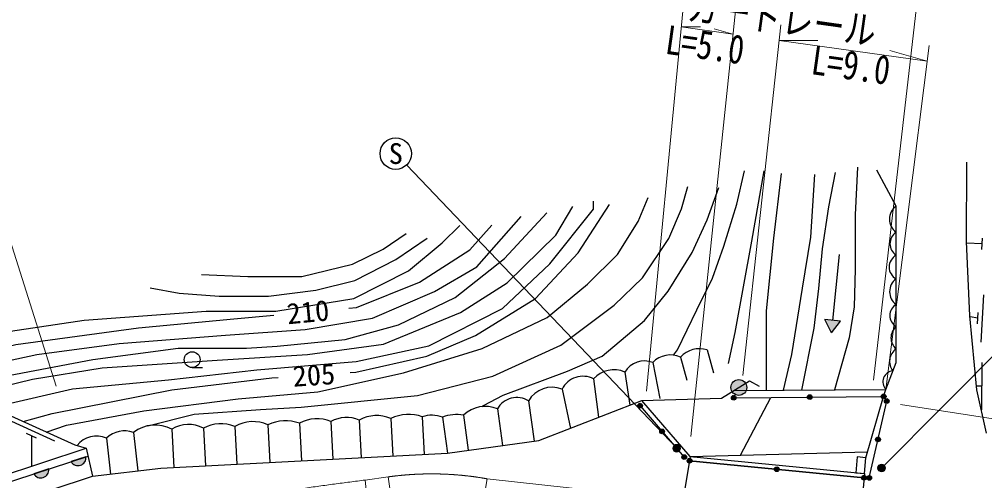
# Model space of a CAD drawing. Units: millimetres, scale not verified. Extents: x 40000 to 680000, y 20000 to 380000.
# Drawn here: x 229217 to 290422, y 286151 to 315410 of the extents above; entities that cross this region are included whole.
import ezdxf
from ezdxf.enums import TextEntityAlignment as Align

# ---------------------------------------------------------------- set-up
doc = ezdxf.new("R2010")
doc.units = ezdxf.units.MM
doc.header["$LTSCALE"] = 1000
doc.linetypes.add('CHAIN', pattern=[18.5, 12, -1.5, 3.5, -1.5])
doc.linetypes.add('DASHED', pattern=[7.5, 6, -1.5])
for name, color, linetype, lineweight in [('M-BGD', 7, 'Continuous', 25), ('M-BMK', 2, 'CHAIN', 13), ('M-STR-HTXT', 7, 'Continuous', 13), ('M-STR-STR1', 1, 'Continuous', 25), ('M-STR-STRC', 7, 'Continuous', 25)]:
    doc.layers.add(name, color=color, linetype=linetype, lineweight=lineweight)
doc.styles.add('ＭＳ ゴシック', font='')
doc.styles.get('ＭＳ ゴシック').set_extended_font_data('MS Gothic')

msp = doc.modelspace()

# ---------------------------------------------------------------- hatches: boundary and pattern name
at = {"layer": 'M-BGD'}
for points in [[(280290, 296368), (280707, 295522), (281285, 296267)], [(274333, 292063, -1), (275333, 292063, -1)], [(274360, 291414, -1), (274660, 291414, -1)], [(279181, 291453, -1), (279481, 291453, -1)], [(283866, 291491, -1), (284166, 291491, -1)], [(284062, 291203, -1), (284362, 291203, -1)], [(268420, 290907, -1), (268720, 290907, -1)], [(269823, 289278, -1), (270123, 289278, -1)], [(283508, 288765, -1), (283808, 288765, -1)], [(233442, 287673, -0.82183), (232501, 287362)], [(271225, 287648, -1), (271525, 287648, -1)], [(271562, 287413, -1), (271862, 287413, -1)], [(231083, 286894, -0.82183), (230142, 286584)], [(277092, 286877, -1), (277392, 286877, -1)], [(282621, 286341, -1), (282921, 286341, -1)], [(282955, 286327, -1), (283255, 286327, -1)]]:
    msp.add_hatch(color=256, dxfattribs=at).paths.add_polyline_path(points)
at = {"layer": 'M-STR-HTXT'}
for points in [[(270903, 288456, -1), (270886, 287956, -1)], [(284136, 286952, -1), (283636, 286955, -1)]]:
    msp.add_hatch(color=256, dxfattribs=at).paths.add_polyline_path(points)

# ---------------------------------------------------------------- linework, layer by layer
at = {"layer": 'M-BGD'}
for p, q in [((290259, 301171), (289274, 301214)), ((290239, 300822), (290279, 301521)), ((280787, 296318), (281211, 300496)), ((290201, 294943), (290373, 297938)), ((281285, 296267), (280290, 296368)), ((280707, 295522), (280290, 296368)), ((280707, 295522), (281285, 296267)), ((289988, 296457), (289495, 296544)), ((289968, 296108), (290008, 296807)), ((272824, 294444), (273223, 292984)), ((271139, 293984), (271537, 292524)), ((240175, 293328), (240841, 293328)), ((269376, 293646), (269835, 291365)), ((290245, 290638), (290255, 293638)), ((265631, 292607), (265938, 290169)), ((267611, 293041), (267930, 290949)), ((263625, 291953), (264153, 289470)), ((290250, 292138), (289905, 292139)), ((274506, 291864), (284148, 291942)), ((274510, 291414), (284016, 291491)), ((261501, 291205), (261850, 288647)), ((268570, 290907), (271375, 287648)), ((271758, 287681), (268688, 291246)), ((283105, 286327), (284212, 291203)), ((254766, 290209), (254893, 287821)), ((256047, 290181), (256372, 287899)), ((257381, 290311), (257685, 288079)), ((259531, 290698), (259848, 288374)), ((231479, 288655), (228748, 289896)), ((242883, 289581), (243009, 287193)), ((244980, 289692), (245106, 287304)), ((246977, 289797), (247104, 287410)), ((248975, 289903), (249101, 287515)), ((250772, 289998), (250898, 287610)), ((252769, 290103), (252895, 287716)), ((230308, 288858), (229671, 289147)), ((229989, 289002), (230000, 287063)), ((236455, 289214), (236737, 286771)), ((238893, 289414), (239022, 286982)), ((240886, 289475), (241012, 287088)), ((234745, 288838), (235006, 286572)), ((222414, 284560), (233465, 288207)), ((222571, 284085), (233573, 287716)), ((233442, 287673), (232501, 287362)), ((233465, 288207), (233854, 286440)), ((271758, 287681), (282988, 287987)), ((282771, 286341), (271712, 287413)), ((231083, 286894), (230142, 286584))]:
    msp.add_line(p, q, dxfattribs=at)
at = {"layer": 'M-BGD', "linetype": 'DASHED'}
for p, q in [((274942, 287768), (276856, 291433)), ((282877, 287608), (284016, 291491))]:
    msp.add_line(p, q, dxfattribs=at)
at = {"layer": 'M-BGD'}
for points in [[(282358, 306042), (282212, 303000), (282212, 299561), (282137, 297167), (281830, 295209), (280897, 291915)], [(290540, 289166), (289926, 291908), (289489, 296610), (289269, 301321), (289282, 306358)], [(270697, 294112), (270940, 294449), (272179, 296978), (273170, 298986), (273884, 301027), (274712, 303684), (275200, 305800)], [(276412, 305800), (275632, 301344), (274591, 295557), (274168, 293574)], [(277518, 305635), (277030, 301539), (276575, 296923), (276575, 291880)], [(279632, 305570), (279372, 301604), (278851, 298353), (278168, 294160), (277640, 291889)], [(280933, 305700), (280510, 303522), (280111, 300861), (279881, 298334), (279599, 295827), (278810, 291899)], [(284016, 291491), (284148, 291942), (284803, 293651), (284803, 303562), (283582, 305847)], [(237364, 289635), (240295, 290374), (244516, 290662), (247083, 290812), (254456, 291554), (259233, 292770), (263544, 294738), (266929, 297282), (268723, 299021), (270390, 301516), (271204, 303381), (271593, 304811)], [(258549, 290847), (258655, 290926), (259895, 291564), (263965, 293092), (266165, 294047), (268857, 296300), (270363, 298170), (271879, 300612), (272820, 302684), (273571, 304737)], [(227568, 290762), (228107, 290933), (232594, 291982), (238672, 292555), (244282, 293190), (250583, 293699), (255178, 294694), (259856, 297079), (262847, 299910), (265616, 303378), (265616, 303887)], [(230923, 289237), (232210, 289677), (237120, 290574), (243103, 291337), (248139, 291787), (253581, 292996), (258556, 294524), (262676, 296490), (265247, 298622), (267141, 300491), (268444, 302594), (269095, 304109)], [(250196, 293007), (250560, 293031), (255047, 294049), (258134, 295353), (261952, 297707), (264657, 300602), (266630, 303655)], [(225094, 292050), (227726, 292683), (233872, 293831), (239282, 294562), (243615, 294562), (245556, 294689), (249884, 295103), (253258, 296025), (256854, 297775), (259983, 300233), (262656, 303128)], [(226025, 291558), (226482, 291728), (230046, 292587), (234470, 293318), (241768, 293798), (247497, 294148), (252302, 294816), (257180, 296823), (260139, 298700), (263226, 301722), (264308, 303535)], [(225139, 293030), (230327, 294144), (235553, 294844), (242300, 295385), (247337, 295736), (251602, 296467), (255548, 298153), (258230, 299718), (261031, 302899)], [(250099, 297094), (250586, 297140), (254596, 298730), (257779, 300798), (259179, 302356)], [(227215, 295413), (233322, 296326), (241074, 296896), (245481, 296896), (250424, 297714), (253893, 299449), (256034, 301242), (257136, 302343)], [(240778, 299219), (243702, 299108), (247121, 299108), (250343, 299876), (252288, 300829), (253737, 301832)], [(237524, 298379), (239349, 298033), (241890, 297845), (245012, 297845), (248010, 298228), (250481, 298837), (253095, 300187), (255078, 301537)], [(140900, 257358), (141834, 257676), (148899, 261239), (155232, 264897), (159377, 267106), (164182, 269555), (170420, 272386), (175494, 274816), (180999, 277647), (187147, 279912), (193830, 281725), (197693, 282460), (203230, 284337), (205108, 285545), (208545, 287899), (214221, 290550), (218072, 291950), (224787, 293699), (229004, 294784), (236769, 295834), (242821, 296408), (245347, 296646)], [(222204, 284661), (222800, 288726), (222860, 289792), (223929, 292667), (227303, 290883), (232728, 288417), (233465, 288207)], [(229457, 289903), (231291, 290421), (238897, 291916), (245230, 292679), (245621, 292705)], [(220978, 282191), (233854, 286440), (238188, 286938), (256372, 287899), (262163, 288690), (268688, 291246), (273733, 291392), (275516, 292480), (276115, 292135)]]:
    msp.add_lwpolyline(points, dxfattribs=at)
msp.add_lwpolyline([(282245, 286657), (282793, 286611), (282877, 287608), (282329, 287654)], close=True, dxfattribs=at)
for centre, radius in [((240175, 293828), 500), ((274833, 292063), 500), ((274510, 291414), 150), ((279331, 291453), 150), ((284016, 291491), 150), ((284212, 291203), 150), ((268570, 290907), 150), ((269973, 289278), 150), ((283658, 288765), 150), ((271375, 287648), 150), ((271712, 287413), 150), ((277242, 286877), 150), ((282771, 286341), 150), ((283105, 286327), 150)]:
    msp.add_circle(centre, radius, dxfattribs=at)
for centre, radius, start, end in [((285405, 302735), 1023, 126.09776, 233.90941), ((285299, 301178), 882, 124.21975, 235.79125), ((285232, 299696), 866, 119.66599, 240.345), ((285386, 298137), 994, 125.88543, 234.12557), ((285239, 296625), 830, 121.6331, 238.37789), ((285419, 295211), 937, 131.05141, 228.95958), ((272337, 292912), 1608, 72.3495, 138.17608), ((285347, 293715), 958, 124.56255, 218.63878), ((270493, 292585), 1541, 65.23306, 136.46874), ((266920, 291462), 1724, 66.36966, 138.37949), ((268853, 292296), 1448, 68.8075, 149.01592), ((264953, 291284), 1487, 62.86638, 153.24564), ((284675, 292413), 707, 96.23711, 221.8129), ((262981, 290391), 1689, 67.58066, 151.21253), ((260751, 290039), 1386, 57.25095, 151.6331), ((258750, 288868), 1989, 66.88576, 133.52573), ((249972, 288082), 2076, 67.33156, 118.71887), ((251881, 287956), 2324, 67.5353, 118.51513), ((253900, 287665), 2688, 71.18244, 114.86799), ((255366, 288309), 1992, 70.01626, 107.52696), ((256949, 287817), 2531, 80.18679, 110.87793), ((237828, 287445), 2238, 61.57613, 127.81268), ((239941, 287772), 1948, 60.97983, 122.53608), ((241990, 287531), 2236, 66.45789, 119.59254), ((244037, 287642), 2256, 65.28602, 120.76441), ((246105, 287360), 2589, 70.30196, 115.74847), ((248085, 287780), 2301, 67.26968, 118.78075), ((234097, 287453), 1529, 64.93269, 142.94181), ((235900, 287663), 1648, 70.29973, 134.5127), ((232941, 287610), 505, 209.43292, 7.09111), ((230581, 286832), 505, 209.43292, 7.09111)]:
    msp.add_arc(centre, radius, start, end, dxfattribs=at)
at = {"layer": 'M-BMK'}
msp.add_line((251147, 286191), (252612, 286394), dxfattribs=at)
msp.add_lwpolyline([(258882, 286271), (283608, 283545), (288751, 282611), (291917, 281541), (294394, 280288), (296261, 278861)], dxfattribs=at)
for centre, radius, start, end in [((255359, 266583), 20000, 79.85556, 97.89299), ((275847, 87722), 200000, 97.09398, 106.12315)]:
    msp.add_arc(centre, radius, start, end, dxfattribs=at)
at = {"layer": 'M-STR-HTXT'}
for p, q in [((271790, 288951), (275606, 325424)), ((283371, 292533), (286984, 323835)), ((268988, 291821), (271281, 315931)), ((271186, 314934), (272413, 314935)), ((271186, 314934), (274461, 314477)), ((274461, 314477), (273281, 314814)), ((275088, 292811), (277494, 315063)), ((277387, 314068), (279842, 314070)), ((277387, 314068), (286768, 312758)), ((284148, 291942), (286893, 313750)), ((286768, 312758), (284407, 313433)), ((231564, 292143), (226450, 308245)), ((270894, 288206), (253776, 306170)), ((283886, 286954), (299586, 302741)), ((285077, 290984), (312651, 286721)), ((251147, 286191), (253878, 259058)), ((252612, 286394), (255359, 266583)), ((258882, 286271), (255359, 266583))]:
    msp.add_line(p, q, dxfattribs=at)
for centre in [(270894, 288206), (283886, 286954)]:
    msp.add_circle(centre, 250, dxfattribs=at)
at = {"layer": 'M-STR-STR1'}
for p, q in [((271758, 287681), (270734, 281596)), ((271758, 287681), (282793, 286611)), ((271712, 287413), (282771, 286341)), ((282793, 286611), (282290, 280598))]:
    msp.add_line(p, q, dxfattribs=at)
at = {"layer": 'M-STR-STRC'}
msp.add_circle((253086, 306894), 1000, dxfattribs=at)

# ---------------------------------------------------------------- texts
at = {"layer": 'M-BGD', "style": 'ＭＳ ゴシック'}
for s, rotation, p in [('210', 5.383, (247518, 296851)), ('205', 3.779, (247895, 292855))]:
    msp.add_text(s, height=1320, rotation=rotation, dxfattribs=at).set_placement(p, align=Align.MIDDLE_CENTER)
at = {"layer": 'M-STR-HTXT', "style": 'ＭＳ ゴシック', "width": 0.8}
msp.add_text('ガードレール', height=1833, rotation=352.049, dxfattribs=at).set_placement((277380, 314017), align=Align.BOTTOM_CENTER)
for s, p in [('L=5.0', (272824, 314706)), ('L=9.0', (282071, 313414))]:
    msp.add_text(s, height=1833, rotation=352.049, dxfattribs=at).set_placement(p, align=Align.TOP_CENTER)
at = {"layer": 'M-STR-STRC', "style": 'ＭＳ ゴシック'}
msp.add_text('S', height=1320, dxfattribs=at).set_placement((253086, 306894), align=Align.MIDDLE_CENTER)

doc.saveas('drawing.dxf')
